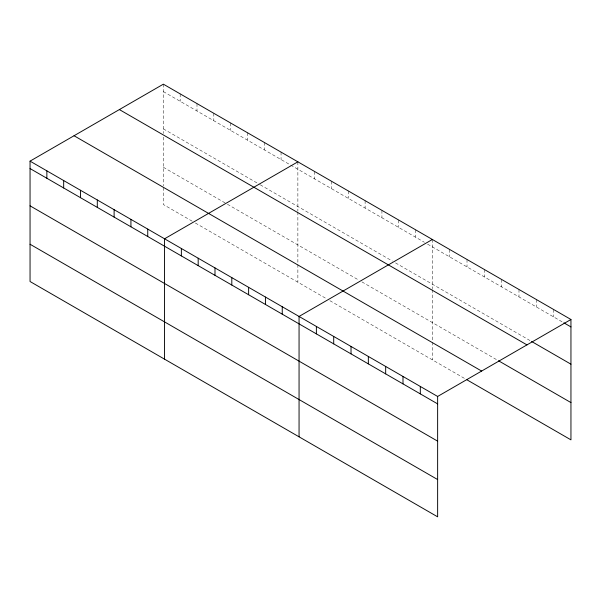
<?xml version="1.0" encoding="UTF-8"?>
<svg xmlns="http://www.w3.org/2000/svg" width="601" height="601" viewBox="0 0 601 601"><rect width="100%" height="100%" fill="white"/><g stroke="black" fill="none" stroke-linecap="round" stroke-linejoin="round"><path stroke-width="0.45" stroke-dasharray="3 2.25" d="M163.367 91.592L289.862 164.629M290.659 165.087L424.366 242.278M427.566 244.134L563.077 322.369M163.367 128.869L259.437 184.334M260.241 184.8L392.34 261.067M395.541 262.915L530.796 341M163.367 167.266L226.615 203.784M227.411 204.25L358.714 280.051M361.915 281.899L496.937 359.856M192.185 221.183L163.367 204.543L163.367 186.836M195.385 223.031L326.689 298.832M329.889 300.688L465.437 378.946M553.626 309.492L553.626 316.907M536.302 299.493L536.302 306.908M518.986 289.487L518.986 296.909M501.662 279.488L501.662 286.91M484.338 269.488L484.338 276.903M467.015 259.489L467.015 266.904M449.691 249.483L449.691 256.905M432.367 239.483L432.367 288.75M432.367 289.659L432.367 341.218M432.367 342.149L432.367 359.849M415.554 229.777L415.554 237.2M398.741 220.071L398.741 227.494M381.928 210.365L381.928 217.78M365.115 200.659L365.115 208.074M348.302 190.953L348.302 198.368M331.489 181.239L331.489 188.661M314.684 171.533L314.684 178.955M297.871 161.827L297.871 211.094M297.871 212.01L297.871 263.561M297.871 264.493L297.871 282.192M281.058 152.121L281.058 159.543M264.245 142.414L264.245 149.837M247.432 132.708L247.432 140.131M230.619 123.002L230.619 130.425M213.806 113.296L213.806 120.711M196.993 103.59L196.993 111.005M180.18 93.884L180.18 101.299M163.367 84.17L163.367 133.437M163.367 137.096L163.367 185.904"/><path stroke-width="0.9" d="M30.05 161.143L437.633 396.457L437.633 516.83L30.05 281.508L30.05 161.143L163.367 84.17L570.95 319.492L570.95 439.857L467.015 379.855M297.871 161.827L164.554 238.8L164.554 359.165M432.367 239.483L299.058 316.449L299.058 436.822M437.633 396.457L570.95 319.492M563.866 322.82L570.95 326.914M531.585 341.458L570.95 364.183M119.374 109.57L526.957 344.891M498.514 360.765L570.95 402.587M74.043 135.743L481.626 371.057M30.05 168.558L437.633 403.88M30.05 205.835L437.633 441.149M30.05 244.239L437.633 479.553M420.317 386.458L420.317 393.88M402.993 376.459L402.993 383.874M385.669 366.46L385.669 373.875M368.345 356.453L368.345 363.875M351.022 346.454L351.022 353.876M333.705 336.455L333.705 343.87M316.381 326.456L316.381 333.871M282.245 306.743L282.245 314.165M265.432 297.037L265.432 304.459M248.619 287.331L248.619 294.753M231.806 277.624L231.806 285.047M214.993 267.918L214.993 275.341M198.18 258.212L198.18 265.627M181.367 248.506L181.367 255.921M147.741 229.086L147.741 236.509M130.928 219.38L130.928 226.802M114.115 209.674L114.115 217.096M97.302 199.968L97.302 207.39M80.489 190.262L80.489 197.684M63.676 180.555L63.676 187.978M46.863 170.849L46.863 178.272"/></g></svg>
